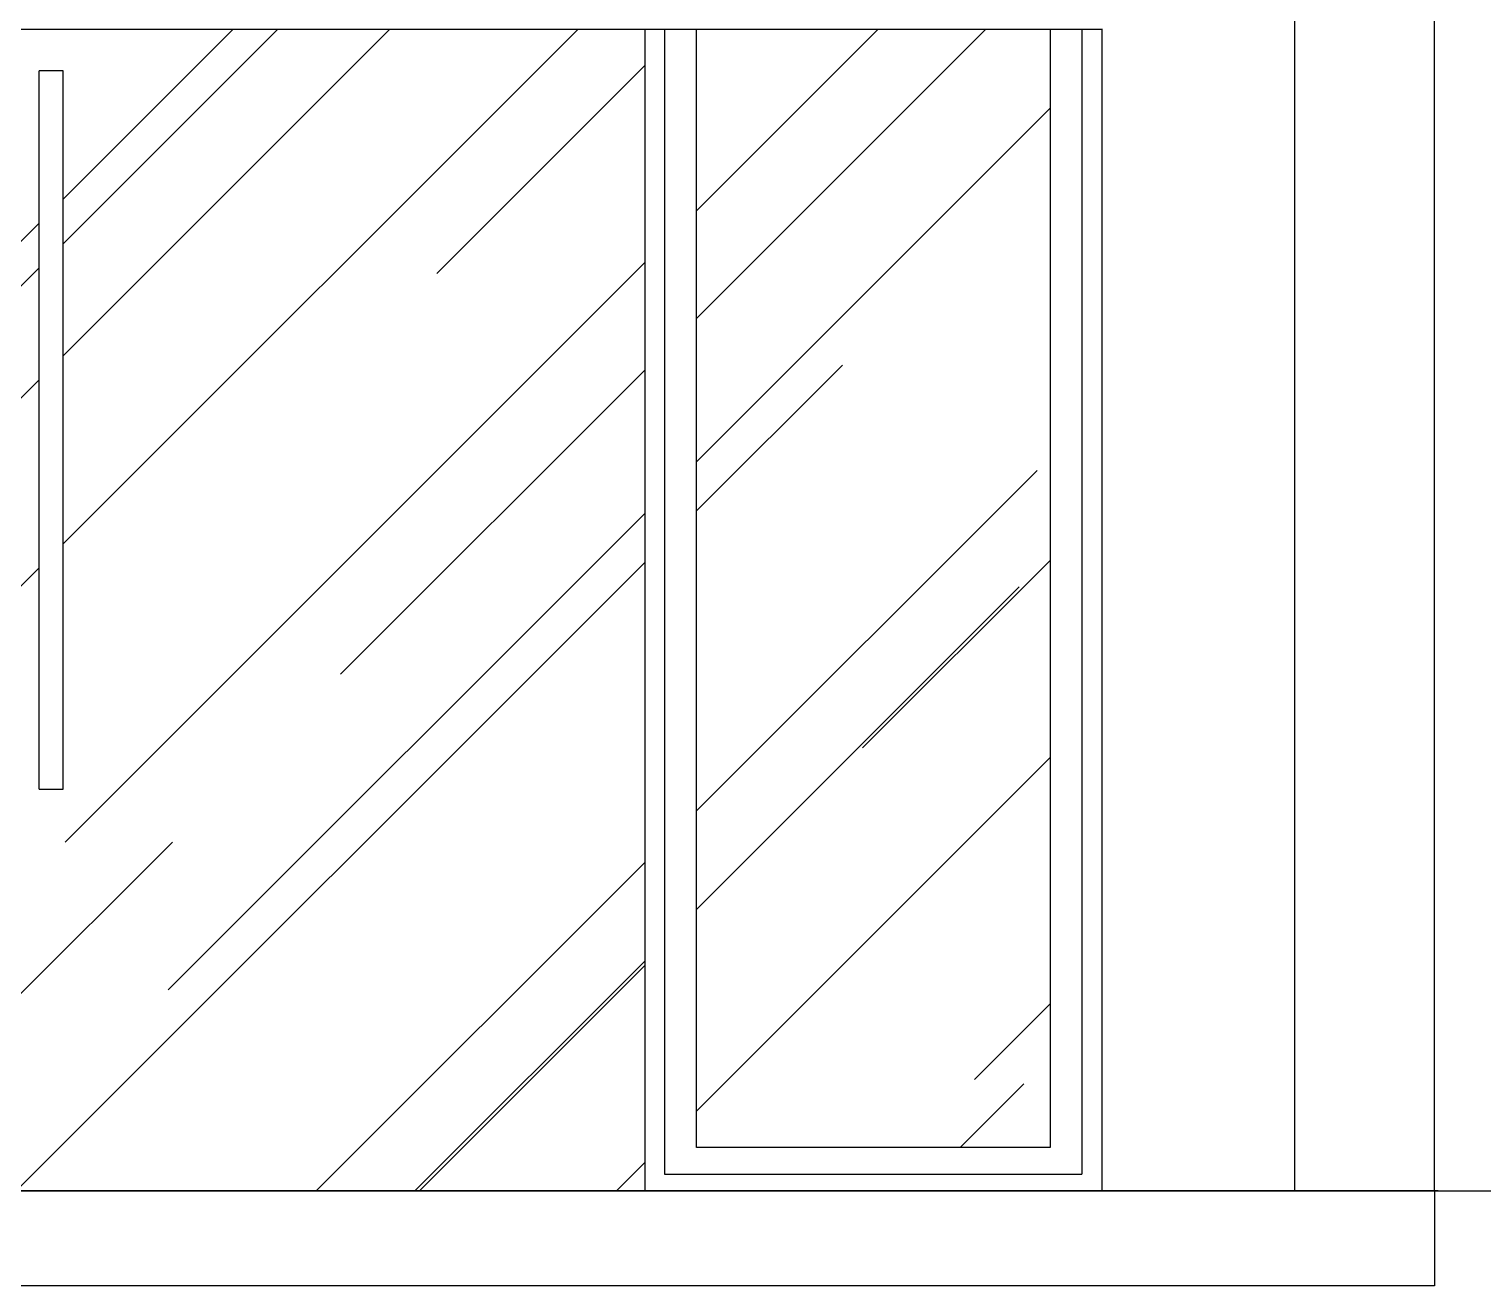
# Model space of a CAD drawing. Header units: inches. Extents: x 442278 to 842836, y -356313 to 59457.
# Drawn here: x 481295 to 483590, y -4 to 1981 of the extents above; entities that cross this region are included whole.
import ezdxf

# ---------------------------------------------------------------- set-up
doc = ezdxf.new("R2010")
doc.units = ezdxf.units.IN
doc.header["$LTSCALE"] = 250
doc.header["$MEASUREMENT"] = 0
doc.layers.add('HACTH250', color=250, linetype='Continuous')
doc.layers.add('LA.DIM', color=251, linetype='Continuous')
doc.styles.add('AVANTH', font='')
doc.styles.get('AVANTH').set_extended_font_data('.VnAvantH')
doc.linetypes.add('TX', pattern='A,676.874288,-193.500228,["tx",AVANTH,S=240.510514,R=359.931402,X=0,Y=-131.162874],-560.72896,746.79278', length=2177.896256)
pattern_1 = [(45, (207156.4, 51374.74), (424.2641, 1131.37085), [7500, -1000, 2500, -500]), (45, (207449.85, 52021.74), (-823.7794, 116.6726), [1500, -165, 3000, -375]), (45, (207032.66, 51852.04), (1601.59686, 2075.3584), [4000, -700, 2000, -500])]

msp = doc.modelspace()

# ---------------------------------------------------------------- hatches: boundary and pattern name
at = {"layer": 'HACTH250', "linetype": 'TX'}
h = msp.add_hatch(dxfattribs=at)
h.set_pattern_fill('AR-RROOF', color=256, scale=500, angle=45, style=0)
h.set_pattern_definition(pattern_1)
h.paths.add_polyline_path([(482267.17, 1980.88), (481263.53, 1980.88), (481263.53, 146.39), (482267.17, 146.39)])
h.paths.add_polyline_path([(481349.1, 780.77), (481311.47, 780.77), (481311.47, 1915.13), (481349.1, 1915.13)], flags=16)
h = msp.add_hatch(dxfattribs=at)
h.set_pattern_fill('AR-RROOF', color=256, scale=500, angle=45, style=0)
h.set_pattern_definition(pattern_1)
h.paths.add_polyline_path([(482906.99, 1980.88), (482348.72, 1980.88), (482348.72, 215.07), (482906.99, 215.07)])

# ---------------------------------------------------------------- linework, layer by layer
for p, q in [((483293.53, 146.39), (483293.53, 2893.11)), ((483513.53, 146.39), (483513.53, 2893.11)), ((481263.53, 1980.88), (482267.17, 1980.88)), ((482267.17, 1980.88), (482267.17, 146.39)), ((482267.17, 1980.88), (482298.53, 1980.88)), ((482298.53, 1980.88), (482298.53, 172.8)), ((482298.53, 1980.88), (482348.72, 1980.88)), ((482348.72, 215.07), (482348.72, 1980.88)), ((482348.72, 1980.88), (482906.99, 1980.88)), ((482906.99, 1980.88), (482906.99, 215.07)), ((482906.99, 1980.88), (482957.17, 1980.88)), ((482957.17, 1980.88), (482957.17, 172.8)), ((482957.17, 1980.88), (482988.53, 1980.88)), ((482988.53, 1981.48), (482988.53, 1980.88)), ((482988.53, 1980.88), (482988.53, 146.39)), ((481311.47, 780.77), (481311.47, 1915.13)), ((481349.1, 1915.13), (481311.47, 1915.13)), ((481349.1, 780.77), (481349.1, 1915.13)), ((481311.47, 780.77), (481349.1, 780.77)), ((482906.99, 215.07), (482348.72, 215.07)), ((482298.53, 172.8), (482957.17, 172.8)), ((483293.53, 146.39), (479233.53, 146.39)), ((479763.53, 146.39), (482763.53, 146.39)), ((482267.17, 146.39), (480259.9, 146.39)), ((482267.17, 146.39), (481263.53, 146.39)), ((482988.53, 146.39), (482267.17, 146.39)), ((482763.53, 146.39), (483293.53, 146.39)), ((482988.53, 146.39), (483293.53, 146.39)), ((483222.66, 146.39), (483156.57, 146.39)), ((483231.03, 146.39), (483230.66, 146.39)), ((483230.66, 146.39), (483231.03, 146.39)), ((483232.14, 146.39), (483231.03, 146.39)), ((483231.03, 146.39), (483232.14, 146.39)), ((483233.98, 146.39), (483232.14, 146.39)), ((483232.14, 146.39), (483233.98, 146.39)), ((483236.55, 146.39), (483233.98, 146.39)), ((483233.98, 146.39), (483236.55, 146.39)), ((483239.83, 146.39), (483236.55, 146.39)), ((483236.55, 146.39), (483239.83, 146.39)), ((483243.82, 146.39), (483239.83, 146.39)), ((483239.83, 146.39), (483243.82, 146.39)), ((483248.49, 146.39), (483243.82, 146.39)), ((483243.82, 146.39), (483248.49, 146.39)), ((483253.82, 146.39), (483248.49, 146.39)), ((483248.49, 146.39), (483253.82, 146.39)), ((483259.79, 146.39), (483253.82, 146.39)), ((483253.82, 146.39), (483259.79, 146.39)), ((483266.38, 146.39), (483259.79, 146.39)), ((483259.79, 146.39), (483266.38, 146.39)), ((483264.08, 146.39), (483263.78, 146.39)), ((483263.78, 146.39), (483264.08, 146.39)), ((483264.97, 146.39), (483264.08, 146.39)), ((483264.08, 146.39), (483264.97, 146.39)), ((483266.46, 146.39), (483264.97, 146.39)), ((483264.97, 146.39), (483266.46, 146.39)), ((483273.56, 146.39), (483266.38, 146.39)), ((483266.38, 146.39), (483273.56, 146.39)), ((483268.54, 146.39), (483266.46, 146.39)), ((483266.46, 146.39), (483268.54, 146.39)), ((483271.19, 146.39), (483268.54, 146.39)), ((483268.54, 146.39), (483271.19, 146.39)), ((483274.41, 146.39), (483271.19, 146.39)), ((483271.19, 146.39), (483274.41, 146.39)), ((483281.29, 146.39), (483273.56, 146.39)), ((483273.56, 146.39), (483281.29, 146.39)), ((483278.19, 146.39), (483274.41, 146.39)), ((483274.41, 146.39), (483278.19, 146.39)), ((483282.5, 146.39), (483278.19, 146.39)), ((483278.19, 146.39), (483282.5, 146.39)), ((483289.55, 146.39), (483281.29, 146.39)), ((483281.29, 146.39), (483289.55, 146.39)), ((483287.33, 146.39), (483282.5, 146.39)), ((483282.5, 146.39), (483287.33, 146.39)), ((483292.66, 146.39), (483287.33, 146.39)), ((483287.33, 146.39), (483292.66, 146.39)), ((483298.29, 146.39), (483289.55, 146.39)), ((483289.55, 146.39), (483298.29, 146.39)), ((483298.46, 146.39), (483292.66, 146.39)), ((483292.66, 146.39), (483298.46, 146.39)), ((483513.53, 146.39), (483293.53, 146.39)), ((483293.53, 146.39), (483403.53, 146.39)), ((483293.53, 146.39), (483403.53, 146.39)), ((483403.53, 146.39), (483293.53, 146.39)), ((483403.53, 146.39), (483293.53, 146.39)), ((483307.49, 146.39), (483298.29, 146.39)), ((483298.29, 146.39), (483307.49, 146.39)), ((483304.71, 146.39), (483298.46, 146.39)), ((483298.46, 146.39), (483304.71, 146.39)), ((483311.39, 146.39), (483304.71, 146.39)), ((483304.71, 146.39), (483311.39, 146.39)), ((483317.1, 146.39), (483307.49, 146.39)), ((483307.49, 146.39), (483317.1, 146.39)), ((483318.46, 146.39), (483311.39, 146.39)), ((483311.39, 146.39), (483318.46, 146.39)), ((483327.07, 146.39), (483317.1, 146.39)), ((483317.1, 146.39), (483327.07, 146.39)), ((483325.89, 146.39), (483318.46, 146.39)), ((483318.46, 146.39), (483325.89, 146.39)), ((483333.66, 146.39), (483325.89, 146.39)), ((483325.89, 146.39), (483333.66, 146.39)), ((483337.38, 146.39), (483327.07, 146.39)), ((483327.07, 146.39), (483337.38, 146.39)), ((483341.72, 146.39), (483333.66, 146.39)), ((483333.66, 146.39), (483341.72, 146.39)), ((483347.97, 146.39), (483337.38, 146.39)), ((483337.38, 146.39), (483347.97, 146.39)), ((483350.05, 146.39), (483341.72, 146.39)), ((483341.72, 146.39), (483350.05, 146.39)), ((483358.79, 146.39), (483347.97, 146.39)), ((483347.97, 146.39), (483358.79, 146.39)), ((483358.61, 146.39), (483350.05, 146.39)), ((483350.05, 146.39), (483358.61, 146.39)), ((483367.36, 146.39), (483358.61, 146.39)), ((483358.61, 146.39), (483367.36, 146.39)), ((483369.81, 146.39), (483358.79, 146.39)), ((483358.79, 146.39), (483369.81, 146.39)), ((483376.27, 146.39), (483367.36, 146.39)), ((483367.36, 146.39), (483376.27, 146.39)), ((483380.97, 146.39), (483369.81, 146.39)), ((483369.81, 146.39), (483380.97, 146.39)), ((483385.29, 146.39), (483376.27, 146.39)), ((483376.27, 146.39), (483385.29, 146.39)), ((483392.23, 146.39), (483380.97, 146.39)), ((483380.97, 146.39), (483392.23, 146.39)), ((483394.39, 146.39), (483385.29, 146.39)), ((483385.29, 146.39), (483394.39, 146.39)), ((483403.53, 146.39), (483392.23, 146.39)), ((483392.23, 146.39), (483403.53, 146.39)), ((483403.53, 146.39), (483394.39, 146.39)), ((483394.39, 146.39), (483403.53, 146.39)), ((483403.53, 146.39), (483412.68, 146.39)), ((483412.68, 146.39), (483403.53, 146.39)), ((483403.53, 146.39), (483414.84, 146.39)), ((483414.84, 146.39), (483403.53, 146.39)), ((483513.53, 146.39), (483403.53, 146.39)), ((483513.53, 146.39), (483403.53, 146.39)), ((483403.53, 146.39), (483513.53, 146.39)), ((483403.53, 146.39), (483513.53, 146.39)), ((483412.68, 146.39), (483421.78, 146.39)), ((483421.78, 146.39), (483412.68, 146.39)), ((483414.84, 146.39), (483426.1, 146.39)), ((483426.1, 146.39), (483414.84, 146.39)), ((483421.78, 146.39), (483430.8, 146.39)), ((483430.8, 146.39), (483421.78, 146.39)), ((483426.1, 146.39), (483437.26, 146.39)), ((483437.26, 146.39), (483426.1, 146.39)), ((483430.8, 146.39), (483439.71, 146.39)), ((483439.71, 146.39), (483430.8, 146.39)), ((483437.26, 146.39), (483448.28, 146.39)), ((483448.28, 146.39), (483437.26, 146.39)), ((483439.71, 146.39), (483448.46, 146.39)), ((483448.46, 146.39), (483439.71, 146.39)), ((483448.28, 146.39), (483459.1, 146.39)), ((483459.1, 146.39), (483448.28, 146.39)), ((483448.46, 146.39), (483457.02, 146.39)), ((483457.02, 146.39), (483448.46, 146.39)), ((483457.02, 146.39), (483465.35, 146.39)), ((483465.35, 146.39), (483457.02, 146.39)), ((483459.1, 146.39), (483469.69, 146.39)), ((483469.69, 146.39), (483459.1, 146.39)), ((483465.35, 146.39), (483473.41, 146.39)), ((483473.41, 146.39), (483465.35, 146.39)), ((483469.69, 146.39), (483480, 146.39)), ((483480, 146.39), (483469.69, 146.39)), ((483473.41, 146.39), (483481.18, 146.39)), ((483481.18, 146.39), (483473.41, 146.39)), ((483480, 146.39), (483489.97, 146.39)), ((483489.97, 146.39), (483480, 146.39)), ((483481.18, 146.39), (483488.61, 146.39)), ((483488.61, 146.39), (483481.18, 146.39)), ((483488.61, 146.39), (483495.68, 146.39)), ((483495.68, 146.39), (483488.61, 146.39)), ((483489.97, 146.39), (483499.58, 146.39)), ((483499.58, 146.39), (483489.97, 146.39)), ((483495.68, 146.39), (483502.36, 146.39)), ((483502.36, 146.39), (483495.68, 146.39)), ((483499.58, 146.39), (483508.77, 146.39)), ((483508.77, 146.39), (483499.58, 146.39)), ((483502.36, 146.39), (483508.61, 146.39)), ((483508.61, 146.39), (483502.36, 146.39)), ((483508.61, 146.39), (483514.41, 146.39)), ((483514.41, 146.39), (483508.61, 146.39)), ((483508.77, 146.39), (483517.52, 146.39)), ((483517.52, 146.39), (483508.77, 146.39)), ((483513.53, 146.39), (483513.53, -3.61)), ((483513.53, 146.39), (483514.41, 146.39)), ((483514.41, 146.39), (483513.53, 146.39)), ((483513.53, 146.39), (483517.52, 146.39)), ((483517.52, 146.39), (483513.53, 146.39)), ((483514.41, 146.39), (483519.74, 146.39)), ((483519.74, 146.39), (483514.41, 146.39)), ((483514.41, 146.39), (483519.74, 146.39)), ((483519.74, 146.39), (483514.41, 146.39)), ((483513.53, -3.61), (479013.53, -3.61))]:
    msp.add_line(p, q)
at = {"layer": 'LA.DIM'}
msp.add_line((469233.07, 146.39), (493071.84, 146.39), dxfattribs=at)

doc.saveas('drawing.dxf')
